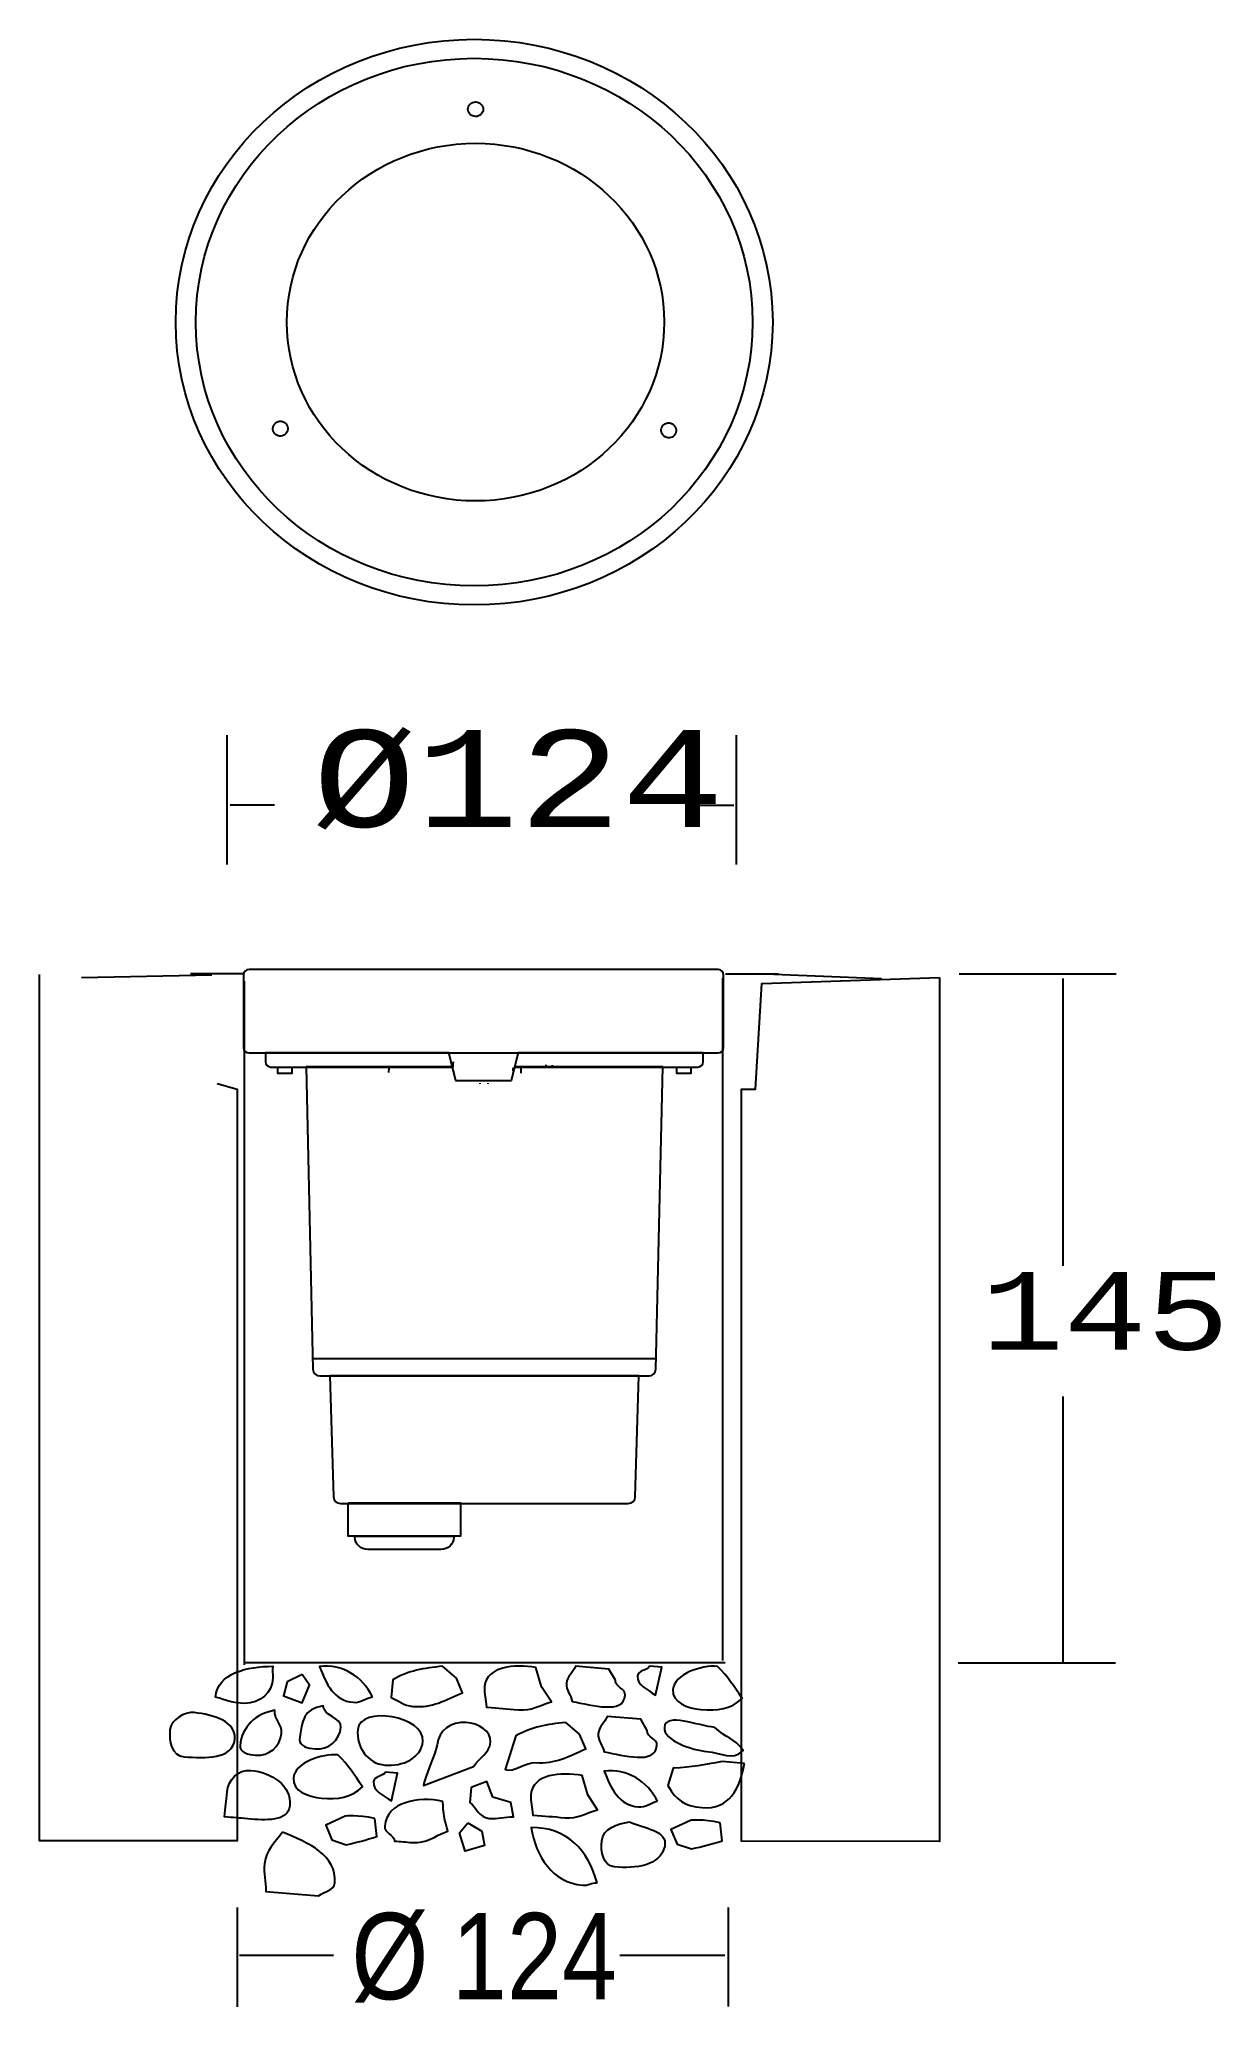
# Model space of a CAD drawing. Extents: x 38 to 145, y 102 to 280.
import ezdxf

# ---------------------------------------------------------------- set-up
doc = ezdxf.new("R2010")
doc.units = 0
doc.layers.add('LIVELLO_1', color=160, linetype='Continuous')
doc.styles.add('STD', font='txt')

# ---------------------------------------------------------------- blocks, each defined once
blk = doc.blocks.new('AI9-BLK5')
at = {"layer": 'LIVELLO_1', "color": 7}
for points in [[(-14.04, 9.49), (-15.39, 8.85), (-15.72, 7.56), (-14.04, 6.92), (-13.37, 8.53)], [(0.97, -3.94), (2.25, -4.69), (2.47, -6), (0.73, -6.5), (0.21, -4.84)]]:
    blk.add_lwpolyline(points, close=True, dxfattribs=at)
for points, knots in [([(-21.9, 7.45), (-20.91, 7.17), (-20.28, 6.88), (-19.25, 6.88), (-17.87, 6.88), (-16.7, 7.87), (-16.7, 9.18), (-16.7, 9.6), (-16.75, 9.83), (-16.7, 10.25), (-19, 10.25), (-21.7, 9.64), (-21.9, 7.45)], [0, 0, 0, 0, 1, 1, 1, 2, 2, 2, 3, 3, 3, 4, 4, 4, 4]), ([(-7.66, 7.48), (-8.26, 7.37), (-8.73, 6.92), (-9.4, 6.98), (-11.16, 7.13), (-11.87, 8.64), (-12.48, 10.23), (-10.35, 10.45), (-8.59, 9.33), (-7.66, 7.48)], [0, 0, 0, 0, 1, 1, 1, 2, 2, 2, 3, 3, 3, 3]), ([(-0.06, 9.18), (-0.06, 9.18), (0.49, 7.84), (0.49, 7.84), (-1.09, 7.17), (-2.26, 6.46), (-4.02, 6.61), (-4.86, 6.68), (-5.25, 7.11), (-5.98, 7.42), (-5.98, 7.42), (-5.83, 9.02), (-5.83, 9.02), (-4.4, 9.87), (-3.03, 10.07), (-1.32, 10.25), (-1.32, 10.25), (-0.06, 9.18), (-0.06, 9.18)], [0, 0, 0, 0, 1, 1, 1, 2, 2, 2, 3, 3, 3, 4, 4, 4, 5, 5, 5, 6, 6, 6, 6]), ([(7.65, 8.39), (7.65, 8.39), (8.54, 7.02), (8.54, 7.02), (7.41, 6.71), (6.77, 6.2), (5.6, 6.3), (4.42, 6.4), (3.83, 6.45), (2.66, 6.55), (2.64, 7.27), (2.42, 7.69), (2.49, 8.42), (2.66, 10.26), (5.22, 10.45), (7.13, 10.13), (7.13, 10.13), (7.65, 8.39), (7.65, 8.39)], [0, 0, 0, 0, 1, 1, 1, 2, 2, 2, 3, 3, 3, 4, 4, 4, 5, 5, 5, 6, 6, 6, 6]), ([(14.34, 8.98), (14.28, 8.34), (15.29, 8.26), (15.23, 7.62), (15.07, 5.86), (12.27, 6.74), (10.44, 7.05), (10.32, 7.63), (9.85, 8.07), (9.91, 8.71), (9.97, 9.35), (10.51, 9.71), (10.73, 10.25), (10.73, 10.25), (13.75, 10), (13.75, 10), (13.75, 10), (14.34, 8.98), (14.34, 8.98)], [0, 0, 0, 0, 1, 1, 1, 2, 2, 2, 3, 3, 3, 4, 4, 4, 5, 5, 5, 6, 6, 6, 6]), ([(17.44, 10.25), (17.44, 10.25), (18.54, 10.16), (18.54, 10.16), (18.54, 10.16), (17.97, 7.63), (17.97, 7.63), (17.25, 8.17), (16.27, 8.5), (16.35, 9.38), (16.39, 9.86), (17.24, 9.87), (17.44, 10.25)], [0, 0, 0, 0, 1, 1, 1, 2, 2, 2, 3, 3, 3, 4, 4, 4, 4]), ([(23.59, 10.24), (24.58, 9.27), (25.05, 8.48), (25.83, 7.33), (24.75, 6.34), (23.61, 6.2), (22.1, 6.33), (20.87, 6.43), (19.45, 6.97), (19.55, 8.14), (19.68, 9.53), (22.12, 10.37), (23.59, 10.24)], [0, 0, 0, 0, 1, 1, 1, 2, 2, 2, 3, 3, 3, 4, 4, 4, 4]), ([(-23.82, 6.05), (-22.12, 5.87), (-20, 5.27), (-20.15, 3.64), (-20.32, 1.82), (-22.83, 1.89), (-24.73, 2.05), (-25.86, 2.14), (-26.13, 3.43), (-26.03, 4.5), (-25.96, 5.34), (-24.7, 6.18), (-23.82, 6.05)], [0, 0, 0, 0, 1, 1, 1, 2, 2, 2, 3, 3, 3, 4, 4, 4, 4]), ([(-15.92, 4.15), (-16.03, 2.98), (-17.05, 2.08), (-18.27, 2.18), (-18.9, 2.24), (-19.72, 2.45), (-19.67, 3.05), (-19.51, 4.78), (-18.27, 5.94), (-16.52, 6.26), (-16.59, 5.43), (-15.84, 4.99), (-15.92, 4.15)], [0, 0, 0, 0, 1, 1, 1, 2, 2, 2, 3, 3, 3, 4, 4, 4, 4]), ([(-10.53, 4.72), (-10.63, 3.55), (-11.65, 2.65), (-12.87, 2.75), (-13.51, 2.81), (-14.33, 3.02), (-14.27, 3.62), (-14.11, 5.34), (-13.9, 6.35), (-12.14, 6.67), (-12.22, 5.83), (-10.45, 5.56), (-10.53, 4.72)], [0, 0, 0, 0, 1, 1, 1, 2, 2, 2, 3, 3, 3, 4, 4, 4, 4]), ([(-3.1, 3.45), (-3.24, 1.91), (-4.93, 1.16), (-6.54, 1.29), (-8.16, 1.43), (-9.15, 2.97), (-9.01, 4.51), (-8.8, 6.74), (-2.89, 5.69), (-3.1, 3.45)], [0, 0, 0, 0, 1, 1, 1, 2, 2, 2, 3, 3, 3, 3]), ([(17.22, 4.43), (17.16, 3.78), (18.17, 3.7), (18.11, 3.06), (17.95, 1.3), (15.15, 2.18), (13.32, 2.49), (13.2, 3.07), (12.73, 3.51), (12.79, 4.15), (12.85, 4.79), (13.39, 5.15), (13.61, 5.7), (13.61, 5.7), (16.64, 5.44), (16.64, 5.44), (16.64, 5.44), (17.22, 4.43), (17.22, 4.43)], [0, 0, 0, 0, 1, 1, 1, 2, 2, 2, 3, 3, 3, 4, 4, 4, 5, 5, 5, 6, 6, 6, 6]), ([(23.35, 4.71), (24.34, 3.73), (25.14, 3.77), (25.93, 2.62), (24.85, 1.63), (24.1, 2.4), (22.59, 2.53), (21.37, 2.63), (18.67, 3.54), (18.78, 4.71), (18.91, 6.1), (21.88, 4.83), (23.35, 4.71)], [0, 0, 0, 0, 1, 1, 1, 2, 2, 2, 3, 3, 3, 4, 4, 4, 4]), ([(3.02, 3.36), (2.93, 2.32), (2.05, 1.99), (1.47, 1.15), (1.47, 1.15), (-3.04, -0.56), (-3.04, -0.56), (-2.98, 0.08), (-1.88, 2.48), (-1.82, 3.12), (-1.71, 4.4), (-0.53, 5.27), (0.82, 5.16), (1.91, 5.07), (3.12, 4.4), (3.02, 3.36)], [0, 0, 0, 0, 1, 1, 1, 2, 2, 2, 3, 3, 3, 4, 4, 4, 5, 5, 5, 5]), ([(11.1, 4.09), (11.1, 4.09), (11.65, 2.76), (11.65, 2.76), (10.07, 2.08), (8.9, 1.37), (7.14, 1.52), (6.3, 1.59), (5.09, 0.59), (4.35, 0.89), (4.35, 0.89), (5.33, 3.93), (5.33, 3.93), (6.76, 4.78), (8.14, 4.99), (9.84, 5.16), (9.84, 5.16), (11.1, 4.09), (11.1, 4.09)], [0, 0, 0, 0, 1, 1, 1, 2, 2, 2, 3, 3, 3, 4, 4, 4, 5, 5, 5, 6, 6, 6, 6]), ([(-10.8, 2.22), (-9.81, 1.24), (-9.34, 0.45), (-8.56, -0.69), (-9.64, -1.68), (-10.78, -1.82), (-12.29, -1.7), (-13.52, -1.6), (-14.94, -1.05), (-14.84, 0.11), (-14.71, 1.51), (-12.27, 2.34), (-10.8, 2.22)], [0, 0, 0, 0, 1, 1, 1, 2, 2, 2, 3, 3, 3, 4, 4, 4, 4]), ([(-18.71, 0.81), (-19.83, 0.91), (-20.76, -0.05), (-20.85, -1.12), (-20.94, -2.01), (-20.98, -2.52), (-21.07, -3.4), (-20.24, -3.47), (-19.79, -3.51), (-18.97, -3.58), (-17.4, -3.71), (-15.3, -3.88), (-15.16, -2.39), (-15, -0.58), (-16.8, 0.65), (-18.71, 0.81)], [0, 0, 0, 0, 1, 1, 1, 2, 2, 2, 3, 3, 3, 4, 4, 4, 5, 5, 5, 5]), ([(-6.48, 0.66), (-6.48, 0.66), (-5.39, 0.57), (-5.39, 0.57), (-5.39, 0.57), (-5.96, -1.96), (-5.96, -1.96), (-6.67, -1.42), (-7.66, -1.1), (-7.58, -0.21), (-7.54, 0.27), (-6.69, 0.28), (-6.48, 0.66)], [0, 0, 0, 0, 1, 1, 1, 2, 2, 2, 3, 3, 3, 4, 4, 4, 4]), ([(11.84, -1.39), (11.84, -1.39), (12.73, -2.76), (12.73, -2.76), (11.6, -3.07), (10.96, -3.58), (9.79, -3.48), (8.62, -3.38), (8.03, -3.33), (6.85, -3.24), (6.83, -2.5), (6.62, -2.08), (6.69, -1.37), (6.85, 0.48), (9.41, 0.67), (11.32, 0.35), (11.32, 0.35), (11.84, -1.39), (11.84, -1.39)], [0, 0, 0, 0, 1, 1, 1, 2, 2, 2, 3, 3, 3, 4, 4, 4, 5, 5, 5, 6, 6, 6, 6]), ([(18.15, -1.99), (17.55, -2.1), (17.09, -2.55), (16.42, -2.49), (14.65, -2.35), (13.94, -0.83), (13.33, 0.75), (15.46, 0.98), (17.22, -0.14), (18.15, -1.99)], [0, 0, 0, 0, 1, 1, 1, 2, 2, 2, 3, 3, 3, 3]), ([(26.04, 1.45), (25.66, -0.86), (24.64, -2.76), (22.21, -2.56), (20.53, -2.41), (19.9, -1.91), (19.09, -0.56), (19.09, -0.56), (19.57, 1.02), (19.57, 1.02), (21.36, 1.11), (22.3, 1.27), (24.03, 1.62), (24.03, 1.62), (26.04, 1.45), (26.04, 1.45)], [0, 0, 0, 0, 1, 1, 1, 2, 2, 2, 3, 3, 3, 4, 4, 4, 5, 5, 5, 5]), ([(-1.28, -2.01), (-1.29, -3.06), (-1.1, -3.72), (-0.85, -4.71), (-2.16, -5.16), (-2.73, -5.84), (-4.07, -5.73), (-4.66, -5.68), (-5.08, -5.65), (-5.67, -5.6), (-5.7, -5.03), (-6.62, -4.87), (-6.56, -4.23), (-6.36, -2.07), (-3.52, -1.5), (-1.28, -2.01)], [0, 0, 0, 0, 1, 1, 1, 2, 2, 2, 3, 3, 3, 4, 4, 4, 5, 5, 5, 5]), ([(3.23, -1.63), (3.23, -1.63), (4.88, -2.09), (4.88, -2.09), (4.88, -2.09), (5.1, -3.4), (5.1, -3.4), (4.25, -3.41), (3.73, -3.6), (2.89, -3.54), (1.96, -3.46), (1.79, -2.56), (1.16, -2.1), (1.16, -2.1), (1.28, -0.74), (1.28, -0.74), (1.28, -0.74), (2.68, -0.21), (2.68, -0.21), (2.68, -0.21), (3.23, -1.63), (3.23, -1.63)], [0, 0, 0, 0, 1, 1, 1, 2, 2, 2, 3, 3, 3, 4, 4, 4, 5, 5, 5, 6, 6, 6, 7, 7, 7, 7]), ([(-7.46, -3.56), (-7.46, -3.56), (-7.27, -5.19), (-7.27, -5.19), (-8.31, -5.51), (-9, -5.69), (-10.04, -5.93), (-10.04, -5.93), (-11.35, -5.49), (-11.35, -5.49), (-11.35, -5.49), (-11.91, -4.16), (-11.91, -4.16), (-11.91, -4.16), (-10.14, -3.34), (-10.14, -3.34), (-10.14, -3.34), (-9.03, -3.19), (-7.46, -3.56)], [0, 0, 0, 0, 1, 1, 1, 2, 2, 2, 3, 3, 3, 4, 4, 4, 5, 5, 5, 6, 6, 6, 6]), ([(-15.83, -4.8), (-13.46, -5.72), (-10.87, -6.91), (-11.09, -9.39), (-11.16, -10.11), (-12.01, -10.12), (-12.55, -10.56), (-12.55, -10.56), (-17.34, -10.16), (-17.34, -10.16), (-17.34, -9.19), (-17.54, -8.61), (-17.45, -7.65), (-17.33, -6.37), (-16.52, -5.79), (-15.83, -4.8)], [0, 0, 0, 0, 1, 1, 1, 2, 2, 2, 3, 3, 3, 4, 4, 4, 5, 5, 5, 5]), ([(12.68, -9.39), (12.18, -9.35), (11.9, -9.64), (11.39, -9.6), (8.62, -9.37), (7.15, -6.99), (6.71, -4.37), (9.85, -4.31), (11.94, -6.42), (12.68, -9.39)], [0, 0, 0, 0, 1, 1, 1, 2, 2, 2, 3, 3, 3, 3]), ([(15.63, -3.86), (14.52, -4.01), (13.2, -4.46), (13.1, -5.58), (13.01, -6.54), (13.23, -7.85), (14.24, -7.94), (16.17, -8.1), (18.39, -7.88), (18.81, -6.06), (19.11, -4.63), (16.93, -4.45), (15.63, -3.86)], [0, 0, 0, 0, 1, 1, 1, 2, 2, 2, 3, 3, 3, 4, 4, 4, 4]), ([(23.84, -3.94), (23.84, -3.94), (24.03, -5.57), (24.03, -5.57), (22.98, -5.89), (22.29, -6.07), (21.25, -6.31), (21.25, -6.31), (19.94, -5.87), (19.94, -5.87), (19.94, -5.87), (19.38, -4.54), (19.38, -4.54), (19.38, -4.54), (21.15, -3.72), (21.15, -3.72), (21.15, -3.72), (22.26, -3.57), (23.84, -3.94)], [0, 0, 0, 0, 1, 1, 1, 2, 2, 2, 3, 3, 3, 4, 4, 4, 5, 5, 5, 6, 6, 6, 6])]:
    blk.add_open_spline(points, degree=3, knots=knots, dxfattribs=at)
blk = doc.blocks.new('AI9-BLK2')
at = {"layer": 'LIVELLO_1', "color": 7}
blk.add_lwpolyline([(-24.615293, 29.434207), (-22.799728, 28.8997), (-22.799728, -39.238776), (-40.72077, -39.236709), (-40.72077, 39.307678)], dxfattribs=at)
blk.add_lwpolyline([(40.846689, 39.026558), (40.844966, -39.274605), (22.925819, -39.254968), (22.925819, 28.8997), (24.172254, 28.8997), (24.739489, 38.490502)], close=True, dxfattribs=at)
blk = doc.blocks.new('AI9-BLK1')
at = {"layer": 'LIVELLO_1', "color": 7}
for p, q in [((-35.12, 15.54), (-35.12, 27.26)), ((11.02, 15.54), (11.02, 27.26)), ((-30.83, 20.91), (-34.86, 20.91)), ((6.37, 20.91), (10.79, 20.91)), ((-48.32, 5.3), (-36.52, 5.53)), ((-33.56, 5.63), (-38.45, 5.63)), ((-33.63, 6.47), (-33.63, 6.47)), ((9.17, 6.03), (-32.96, 6.03)), ((9.95, 6.47), (9.95, 6.47)), ((10.02, 5.63), (14.83, 5.63)), ((12.89, 5.68), (24.17, 5.2)), ((31.22, 5.63), (45.45, 5.63)), ((-33.58, 4.98), (-33.58, -57.01)), ((9.76, 5.15), (9.76, -56.6)), ((9.76, 4.78), (9.76, -50.82)), ((9.78, 4.3), (9.78, 5.25)), ((40.61, 5.2), (40.61, -20.83)), ((-20.49, -2.89), (-20.51, -3.32)), ((-9.2, -3.16), (-9.2, -2.9)), ((-8.51, -2.9), (-8.51, -3.36)), ((-6.21, -2.86), (-6.21, -2.62)), ((-5.69, -2.65), (-5.72, -2.85)), ((-12.2, -4.34), (-12.2, -4.28)), ((-11.5, -4.28), (-11.5, -4.34)), ((-27.34, -29.23), (3.68, -29.23)), ((40.61, -32.69), (40.61, -56.83)), ((-33.5, -56.8), (9.93, -56.8)), ((9.93, -56.8), (10.01, -56.8)), ((31.13, -56.81), (45.36, -56.81)), ((-34.18, -87.99), (-34.18, -78.99)), ((10.31, -87.98), (10.31, -78.99)), ((-25.49, -83.36), (-34, -83.36)), ((9.98, -83.36), (0.46, -83.36))]:
    blk.add_line(p, q, dxfattribs=at)
for points in [[(-15.04, -1.53), (-8.77, -1.53), (-9.4, -4.06), (-14.41, -4.06)], [(-15.03, -1.53), (-8.77, -1.53), (-9.4, -4.06), (-14.4, -4.06)], [(-30.53, -2.81), (-29.28, -2.81), (-29.28, -3.4), (-30.53, -3.4)], [(5.63, -2.81), (6.89, -2.81), (6.89, -3.4), (5.63, -3.4)], [(-24.15, -42.32), (-13.99, -42.32), (-13.99, -45.35), (-24.15, -45.35)]]:
    blk.add_lwpolyline(points, close=True, dxfattribs=at)
for centre, major_axis, ratio in [((-12.74, 64.71), (27.05, 0), 0.947779), ((-12.74, 64.71), (25.23, 0), 0.947794), ((-12.62, 84.01), (0.695, -0.001), 0.947694), ((-12.62, 64.71), (17.1, 0), 0.947908), ((-30.32, 55.05), (-0.602, -0.329), 0.975652), ((4.89, 54.9), (0.602, -0.33), 0.977664)]:
    blk.add_ellipse(centre, major_axis=major_axis, ratio=ratio, dxfattribs=at)
for points, knots in [([(-33.15, 6.03), (-33.15, 6.03), (9.36, 6.03), (9.36, 6.03), (9.63, 6.03), (9.86, 5.82), (9.86, 5.55), (9.86, 5.55), (9.86, -1.06), (9.86, -1.06), (9.86, -1.32), (9.63, -1.53), (9.36, -1.53), (9.36, -1.53), (-33.15, -1.53), (-33.15, -1.53), (-33.43, -1.53), (-33.65, -1.32), (-33.65, -1.06), (-33.65, -1.06), (-33.65, 5.55), (-33.65, 5.55), (-33.65, 5.82), (-33.43, 6.03), (-33.15, 6.03)], [0, 0, 0, 0, 1, 1, 1, 2, 2, 2, 3, 3, 3, 4, 4, 4, 5, 5, 5, 6, 6, 6, 7, 7, 7, 8, 8, 8, 8]), ([(-31.16, -2.81), (-31.44, -2.81), (-31.66, -2.6), (-31.66, -2.33), (-31.66, -2.33), (-31.66, -1.53), (-31.66, -1.53), (-31.66, -1.53), (-15.04, -1.53), (-15.04, -1.53), (-15.04, -1.53), (-14.72, -2.81), (-14.72, -2.81), (-14.72, -2.81), (-31.16, -2.81), (-31.16, -2.81)], [0, 0, 0, 0, 1, 1, 1, 2, 2, 2, 3, 3, 3, 4, 4, 4, 5, 5, 5, 5]), ([(-8.77, -1.53), (-8.77, -1.53), (8.02, -1.53), (8.02, -1.53), (8.02, -1.53), (8.02, -2.33), (8.02, -2.33), (8.02, -2.6), (7.79, -2.81), (7.51, -2.81), (7.51, -2.81), (-9.09, -2.81), (-9.09, -2.81), (-9.09, -2.81), (-8.77, -1.53), (-8.77, -1.53)], [0, 0, 0, 0, 1, 1, 1, 2, 2, 2, 3, 3, 3, 4, 4, 4, 5, 5, 5, 5]), ([(-2.52, -2.8), (-2.52, -2.8), (4.35, -2.8), (4.35, -2.8), (4.35, -2.8), (3.72, -30.21), (3.72, -30.21), (3.72, -30.54), (3.44, -30.81), (3.1, -30.81), (3.1, -30.81), (-26.73, -30.81), (-26.73, -30.81), (-27.08, -30.81), (-27.36, -30.54), (-27.36, -30.21), (-27.36, -30.21), (-27.98, -2.8), (-27.98, -2.8), (-27.98, -2.8), (-21.18, -2.8), (-21.18, -2.8), (-21.18, -2.8), (-14.71, -2.8), (-14.71, -2.8), (-14.71, -2.8), (-14.4, -4.06), (-14.4, -4.06), (-14.4, -4.06), (-9.4, -4.06), (-9.4, -4.06), (-9.4, -4.06), (-9.09, -2.8), (-9.09, -2.8), (-9.09, -2.8), (-2.52, -2.8), (-2.52, -2.8)], [0, 0, 0, 0, 1, 1, 1, 2, 2, 2, 3, 3, 3, 4, 4, 4, 5, 5, 5, 6, 6, 6, 7, 7, 7, 8, 8, 8, 9, 9, 9, 10, 10, 10, 11, 11, 11, 12, 12, 12, 12]), ([(2.19, -30.81), (2.19, -30.81), (1.85, -41.78), (1.85, -41.78), (1.85, -42.11), (1.57, -42.37), (1.22, -42.37), (1.22, -42.37), (-24.85, -42.37), (-24.85, -42.37), (-25.2, -42.37), (-25.48, -42.11), (-25.48, -41.78), (-25.48, -41.78), (-25.82, -30.81), (-25.82, -30.81), (-25.82, -30.81), (2.19, -30.81), (2.19, -30.81)], [0, 0, 0, 0, 1, 1, 1, 2, 2, 2, 3, 3, 3, 4, 4, 4, 5, 5, 5, 6, 6, 6, 6]), ([(-23.55, -45.35), (-23.55, -45.35), (-23.55, -45.43), (-23.55, -45.43), (-23.55, -46.05), (-23.03, -46.54), (-22.38, -46.54), (-22.38, -46.54), (-15.76, -46.54), (-15.76, -46.54), (-15.11, -46.54), (-14.59, -46.05), (-14.59, -45.43), (-14.59, -45.43), (-14.59, -45.35), (-14.59, -45.35), (-14.59, -45.35), (-23.55, -45.35), (-23.55, -45.35)], [0, 0, 0, 0, 1, 1, 1, 2, 2, 2, 3, 3, 3, 4, 4, 4, 5, 5, 5, 6, 6, 6, 6])]:
    blk.add_open_spline(points, degree=3, knots=knots, dxfattribs=at)
blk.add_open_spline([(-14.66, -2.35), (-14.68, -2.67), (-14.7, -2.85), (-14.72, -2.85)], degree=3, dxfattribs=at)
for name, p in [('AI9-BLK2', (-11.43, -33.73)), ('AI9-BLK5', (-14.29, -67.38))]:
    blk.add_blockref(name, p, dxfattribs=at)
at = {"layer": 'LIVELLO_1', "color": 7, "attachment_point": 1, "style": 'STD'}
for s, insert, char_height in [('\\fCourier|b0|i0;\\H8.7790;\\W1.06;\\C7;Ø124', (-27.37, 27.73), 8.779), ('\\fCourier|b0|i0;\\H7.0631;\\W1.06;\\C7;145', (33.19, -21.38), 7.0631), ('\\fArial Narrow|b0|i0;\\H7.8276;\\C7;Ø', (-23.87, -79.49), 7.8276), ('\\fArial Narrow|b0|i0;\\H7.8276;\\C7;124', (-14.76, -79.49), 7.8276)]:
    blk.add_mtext(s, dxfattribs=dict(at, insert=insert, char_height=char_height))

msp = doc.modelspace()

# ---------------------------------------------------------------- block references
at = {"layer": 'LIVELLO_1', "color": 7}
msp.add_blockref('AI9-BLK1', (90.417995, 189.648717), dxfattribs=at)

doc.saveas('drawing.dxf')
